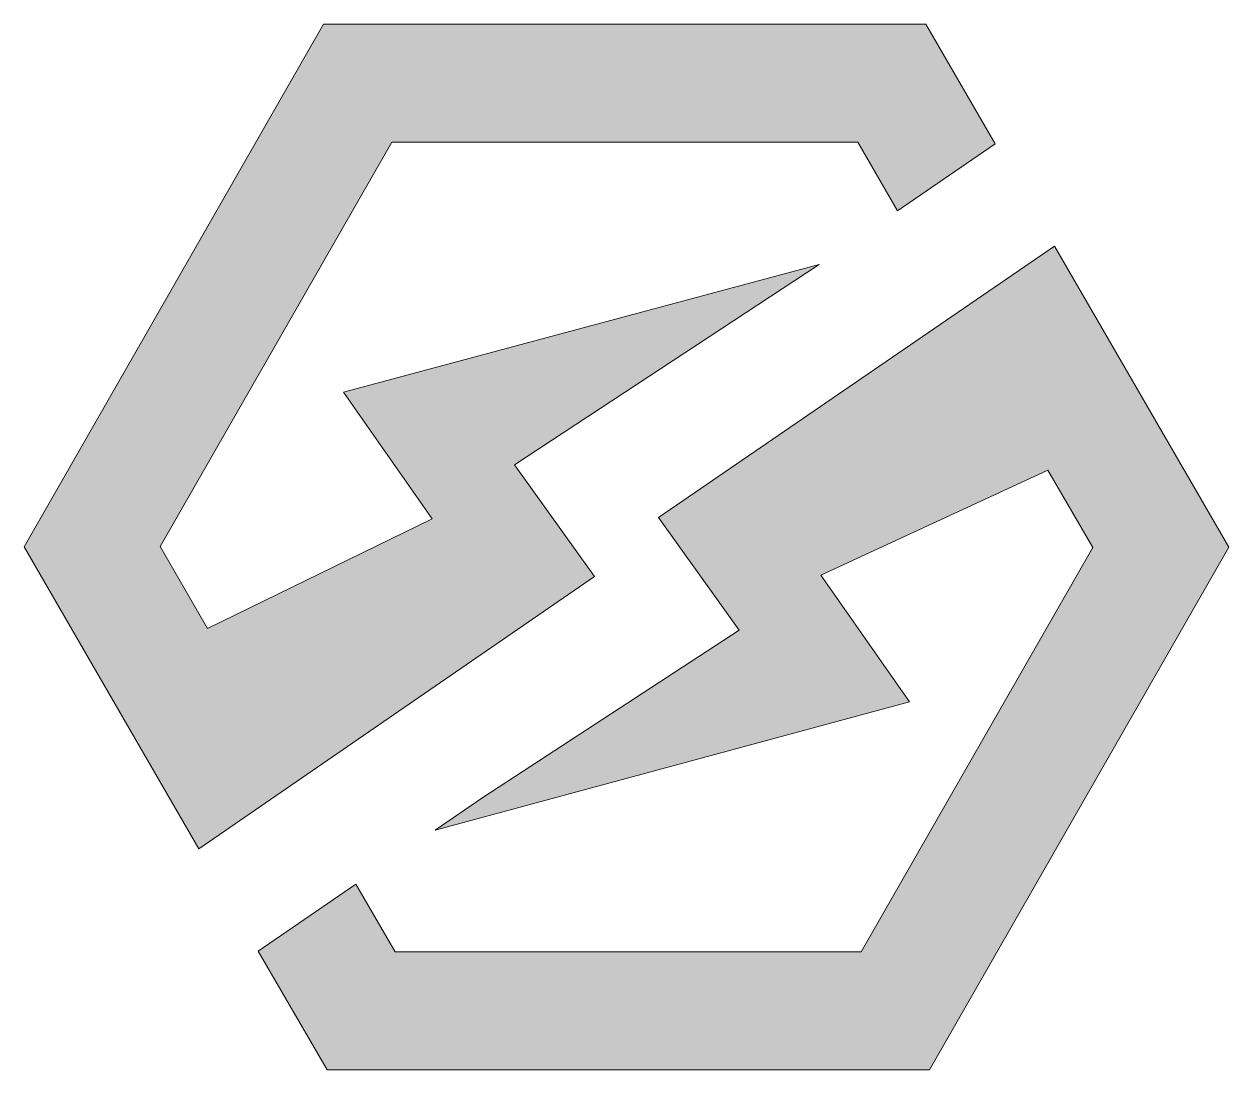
# Model space of a CAD drawing. Header units: inches. Extents: x 297 to 480, y -172 to -12.
import ezdxf

# ---------------------------------------------------------------- set-up
doc = ezdxf.new("R2010")
doc.units = ezdxf.units.IN
doc.header["$MEASUREMENT"] = 0
doc.layers.add('Ebene 3 Kopie Kopie Kopie Kopie Kopie', color=7, linetype='Continuous')

# ---------------------------------------------------------------- blocks, each defined once
blk = doc.blocks.new('block 2')
at = {"layer": 'Ebene 3 Kopie Kopie Kopie Kopie Kopie', "true_color": 0x0078be}
h = blk.add_hatch(color=144, dxfattribs=at)
h.dxf.hatch_style = 2
h.paths.add_polyline_path([(371.49, -79.46), (383.68, -96.51), (323.37, -138.03), (296.69, -92), (342.36, -12.26), (434.26, -12.27), (444.84, -30.53), (429.94, -40.72), (423.88, -30.27), (352.8, -30.26), (317.47, -91.95), (324.69, -104.42), (358.94, -87.73), (345.43, -68.4), (417.97, -48.91)])
at = {"layer": 'Ebene 3 Kopie Kopie Kopie Kopie Kopie', "true_color": 0xfabe00}
h = blk.add_hatch(color=40, dxfattribs=at)
h.dxf.hatch_style = 2
h.paths.add_polyline_path([(453.89, -46.15), (430.96, -61.83), (393.49, -87.51), (405.75, -104.68), (366.67, -130.22), (359.39, -135.2), (431.74, -115.62), (418.23, -96.29), (452.88, -80.29), (459.71, -92.08), (424.38, -153.76), (353.29, -153.75), (347.32, -143.45), (332.42, -153.65), (342.92, -171.75), (434.81, -171.76), (480.48, -92.02)])
at = {"layer": 'Ebene 3 Kopie Kopie Kopie Kopie Kopie', "lineweight": 0}
for points in [[(371.49, -79.46), (383.68, -96.51), (323.37, -138.03), (296.69, -92), (342.36, -12.26), (434.26, -12.27), (444.84, -30.53), (429.94, -40.72), (423.88, -30.27), (352.8, -30.26), (317.47, -91.95), (324.69, -104.42), (358.94, -87.73), (345.43, -68.4), (417.97, -48.91), (371.49, -79.46)], [(453.89, -46.15), (430.96, -61.83), (393.49, -87.51), (405.75, -104.68), (366.67, -130.22), (359.39, -135.2), (431.74, -115.62), (418.23, -96.29), (452.88, -80.29), (459.71, -92.08), (424.38, -153.76), (353.29, -153.75), (347.32, -143.45), (332.42, -153.65), (342.92, -171.75), (434.81, -171.76), (480.48, -92.02), (453.89, -46.15)]]:
    blk.add_lwpolyline(points, dxfattribs=at)

msp = doc.modelspace()

# ---------------------------------------------------------------- block references
at = {"layer": 'Ebene 3 Kopie Kopie Kopie Kopie Kopie'}
msp.add_blockref('block 2', (0, 0), dxfattribs=at)

doc.saveas('drawing.dxf')
